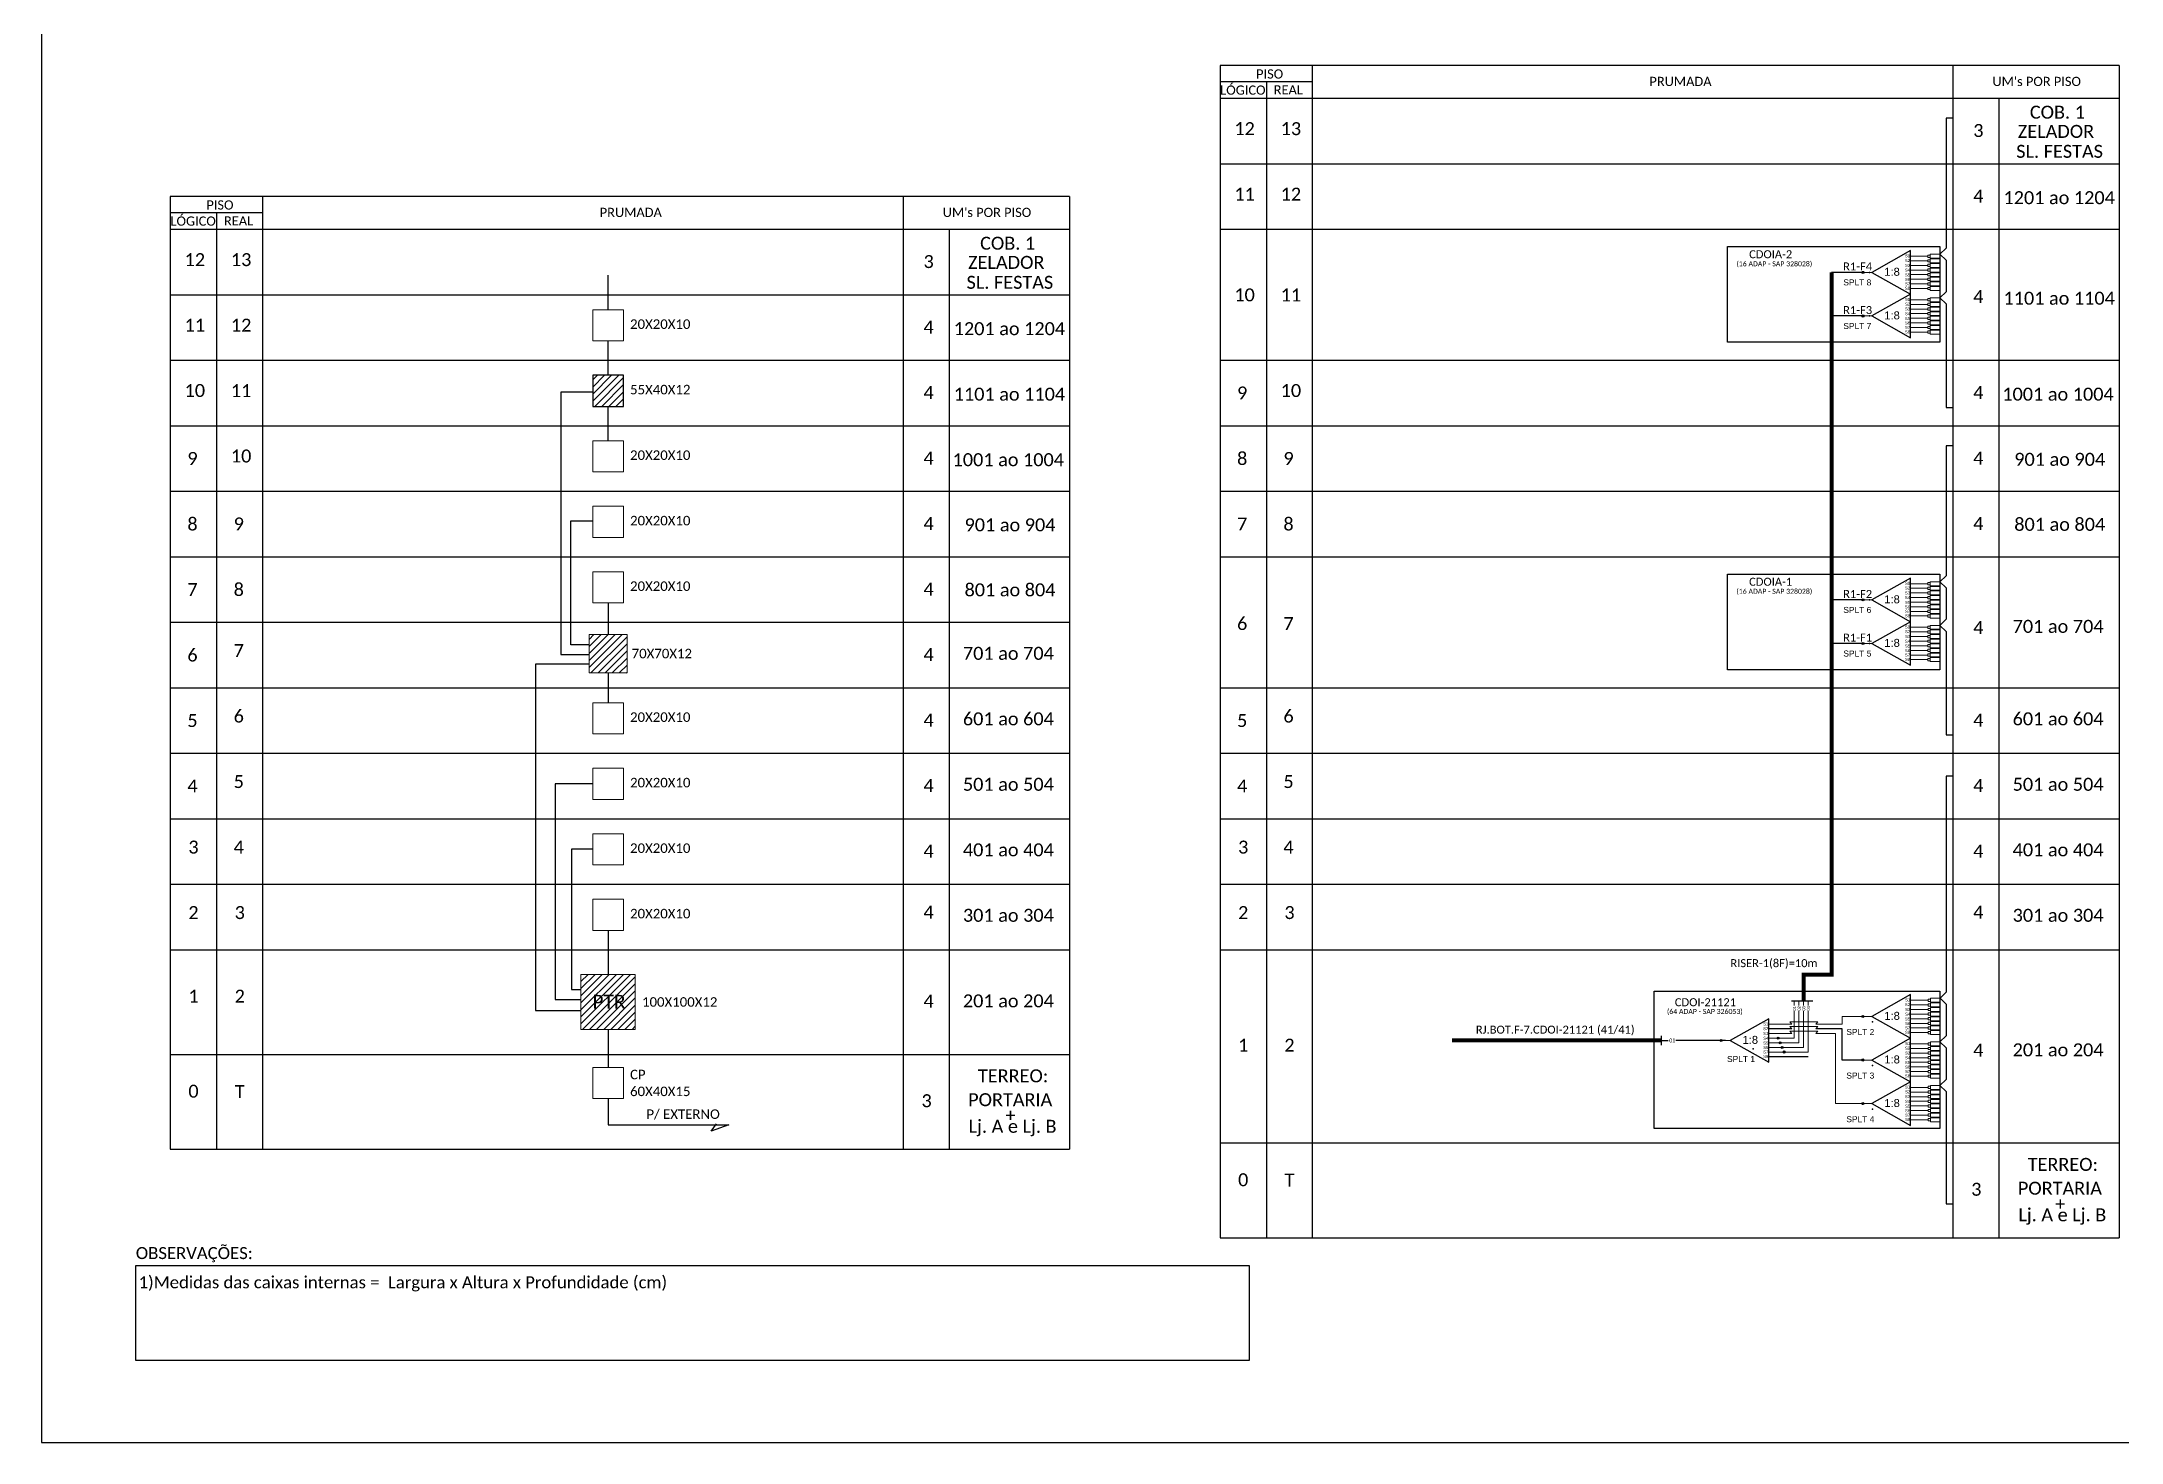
# Model space of a CAD drawing. Extents: x -4 to 837, y 1 to 595.
# Drawn here: x -4 to 516, y 1 to 351 of the extents above; entities that cross this region are included whole.
import ezdxf
from ezdxf.enums import TextEntityAlignment as Align

# ---------------------------------------------------------------- set-up
doc = ezdxf.new("R2010")
doc.units = 0
doc.styles.add('ARIAL', font='arial.ttf')
doc.styles.add('MtXpl_Calibri', font='calibri.ttf')
doc.styles.add('WMF-Calibri0', font='calibri.ttf')
doc.linetypes.add('RESERVA', pattern='A,0.5,-0.15,["RESERVA",Standard,S=0.18,R=0,X=0,Y=-0.1],-1.3', length=1.95)

# ---------------------------------------------------------------- blocks, each defined once
blk = doc.blocks.new('SPLT_1-8_SC-APC')
at = {"color": 1}
blk.add_lwpolyline([(-7.37, -2.1), (-17.04, -7.55), (-7.37, -13), (-7.37, -2.1)], dxfattribs=at)
at = {"color": 3, "lineweight": 0}
for points in [[(-2.99, -3.51), (-7.37, -3.51)], [(-7.37, -4.66), (-2.99, -4.66)], [(-2.41, -3.02), (-2.41, -4)], [(-2.41, -3.02), (0, -3.02)], [(-2.41, -4), (0, -4)], [(-2.41, -4.17), (-2.41, -5.16)], [(-2.41, -4.17), (0, -4.17)], [(-2.41, -5.16), (0, -5.16)], [(-7.37, -5.82), (-2.99, -5.82)], [(-7.37, -6.97), (-2.99, -6.97)], [(-7.37, -8.12), (-2.99, -8.12)], [(-7.37, -9.28), (-2.99, -9.28)], [(-2.41, -5.32), (-2.41, -6.31)], [(-2.41, -5.32), (0, -5.32)], [(-2.41, -6.31), (0, -6.31)], [(-2.41, -6.48), (-2.41, -7.46)], [(-2.41, -6.48), (0, -6.48)], [(-2.41, -7.46), (0, -7.46)], [(-2.41, -7.63), (-2.41, -8.62)], [(-2.41, -7.63), (0, -7.63)], [(-2.41, -8.62), (0, -8.62)], [(-2.41, -8.78), (-2.41, -9.77)], [(-2.41, -8.78), (0, -8.78)], [(-2.41, -9.77), (0, -9.77)], [(-2.41, -9.94), (-2.41, -10.92)], [(-2.41, -9.94), (0, -9.94)], [(-7.37, -10.43), (-2.99, -10.43)], [(-7.37, -11.58), (-2.99, -11.58)], [(-2.41, -10.92), (0, -10.92)], [(-2.41, -11.09), (-2.41, -12.08)], [(-2.41, -11.09), (0, -11.09)], [(-2.41, -12.08), (0, -12.08)]]:
    blk.add_lwpolyline(points, dxfattribs=at)
for points in [[(-2.99, -3.22), (-2.41, -3.22), (-2.41, -3.8), (-2.99, -3.8)], [(-2.99, -4.38), (-2.41, -4.38), (-2.41, -4.95), (-2.99, -4.95)], [(-2.99, -5.53), (-2.41, -5.53), (-2.41, -6.1), (-2.99, -6.1)], [(-2.99, -6.68), (-2.41, -6.68), (-2.41, -7.26), (-2.99, -7.26)], [(-2.99, -7.84), (-2.41, -7.84), (-2.41, -8.41), (-2.99, -8.41)], [(-2.99, -8.99), (-2.41, -8.99), (-2.41, -9.56), (-2.99, -9.56)], [(-2.99, -10.14), (-2.41, -10.14), (-2.41, -10.72), (-2.99, -10.72)], [(-2.99, -11.3), (-2.41, -11.3), (-2.41, -11.87), (-2.99, -11.87)]]:
    blk.add_lwpolyline(points, close=True, dxfattribs=at)
at = {"color": 1, "lineweight": 0}
blk.add_lwpolyline([(-17.04, -7.55), (-19.26, -7.55)], dxfattribs=at)
at = {"color": 1, "style": 'ARIAL'}
for s, height, p in [('S1', 0.75, (-8.74, -3.78)), ('S2', 0.75, (-8.74, -4.97)), ('1:8', 2, (-13.91, -8.4)), ('S3', 0.75, (-8.74, -6.18)), ('S4', 0.75, (-8.74, -7.36)), ('S5', 0.75, (-8.74, -8.57)), ('S6', 0.75, (-8.74, -9.69)), ('S7', 0.75, (-8.74, -10.78)), ('S8', 0.75, (-8.74, -11.9))]:
    blk.add_text(s, height=height, dxfattribs=at).set_placement(p)
blk = doc.blocks.new('SPLITTER_')
blk.add_point((0, 0))
at = {"style": 'ARIAL', "flags": 4}
blk.add_attdef('SPLT', (0, -3.26), '', height=1.5, dxfattribs=at)

msp = doc.modelspace()

# ---------------------------------------------------------------- hatches: boundary and pattern name
h = msp.add_hatch(color=3)
h.dxf.hatch_style = 1
edge = h.paths.add_edge_path()
edge.add_arc((451.4, 293.71), 0.256, 0, 360)
h = msp.add_hatch(color=3)
h.dxf.hatch_style = 1
edge = h.paths.add_edge_path()
edge.add_arc((451.4, 282.81), 0.256, 0, 360)
h = msp.add_hatch()
h.set_pattern_fill('ANSI31', color=1, scale=10, style=0)
h.set_pattern_definition([(45, (-483.593, -129.7307), (-0.8838835, 0.8838835), [])])
h.paths.add_polyline_path([(141.6, 267.99), (133.93, 267.99), (133.93, 260.22), (141.6, 260.22)])
h.paths.add_polyline_path([(139.91, 258.58), (139.91, 263.73)])
h = msp.add_hatch(color=3)
h.dxf.hatch_style = 1
edge = h.paths.add_edge_path()
edge.add_arc((451.4, 211.85), 0.256, 0, 360)
h = msp.add_hatch()
h.set_pattern_fill('ANSI31', color=1, scale=10, style=0)
h.set_pattern_definition([(45, (-482.6956, -194.5326), (-0.8838835, 0.8838835), [])])
h.paths.add_polyline_path([(142.49, 203.19), (133.02, 203.19), (133.02, 193.59), (142.49, 193.59)])
h.paths.add_polyline_path([(140.8, 193.78), (140.8, 193.78), (140.8, 198.93), (140.8, 198.93)], flags=24)
h = msp.add_hatch(color=3)
h.dxf.hatch_style = 1
edge = h.paths.add_edge_path()
edge.add_arc((451.4, 200.95), 0.256, 0, 360)
h = msp.add_hatch()
h.set_pattern_fill('ANSI31', color=1, scale=10, style=0)
h.set_pattern_definition([(45, (-480.6458, -279.4929), (-0.8838835, 0.8838835), [])])
h.paths.add_polyline_path([(130.97, 104.47), (144.54, 104.47), (144.54, 118.23), (130.97, 118.23)])
h.paths.add_polyline_path([(132.98, 108.82), (143.06, 108.82), (143.06, 113.97), (132.98, 113.97)], flags=24)
h = msp.add_hatch(color=3)
h.dxf.hatch_style = 1
edge = h.paths.add_edge_path()
edge.add_arc((451.38, 107.73), 0.256, 0, 360)
h = msp.add_hatch(color=3)
h.dxf.hatch_style = 1
edge = h.paths.add_edge_path()
edge.add_arc((415.94, 101.72), 0.256, 0, 360)
h = msp.add_hatch(color=3)
h.dxf.hatch_style = 1
edge = h.paths.add_edge_path()
edge.add_arc((430.21, 102.3), 0.256, 0, 360)
h = msp.add_hatch(color=3)
h.dxf.hatch_style = 1
edge = h.paths.add_edge_path()
edge.add_arc((430.71, 101.15), 0.256, 0, 360)
h = msp.add_hatch(color=3)
h.dxf.hatch_style = 1
edge = h.paths.add_edge_path()
edge.add_arc((431.21, 99.99), 0.256, 0, 360)
h = msp.add_hatch(color=3)
h.dxf.hatch_style = 1
edge = h.paths.add_edge_path()
edge.add_arc((431.71, 98.84), 0.256, 0, 360)
h = msp.add_hatch(color=3)
h.dxf.hatch_style = 1
edge = h.paths.add_edge_path()
edge.add_arc((451.38, 96.84), 0.256, 0, 360)
h = msp.add_hatch(color=3)
h.dxf.hatch_style = 1
edge = h.paths.add_edge_path()
edge.add_arc((451.38, 85.94), 0.256, 0, 360)

# ---------------------------------------------------------------- linework, layer by layer
for p, q in [((-3.83, 595.26), (-3.83, 1.26)), ((-3.83, 1.26), (837.17, 1.26))]:
    msp.add_line(p, q)
at = {"color": 3}
for p, q in [((137.77, 284.36), (137.76, 292.97)), ((137.77, 267.99), (137.76, 276.59)), ((137.77, 251.62), (137.76, 260.22)), ((417.06, 101.72), (404.62, 101.72))]:
    msp.add_line(p, q, dxfattribs=at)
at = {"color": 0}
for points in [[(515.45, 345.45), (290.7, 345.45)], [(313.85, 341.34), (290.7, 341.34)], [(253.09, 312.71), (28.34, 312.71)], [(51.49, 308.6), (28.34, 308.6)]]:
    msp.add_lwpolyline(points, dxfattribs=at)
for points in [[(290.7, 345.45), (290.7, 52.4)], [(313.85, 52.4), (313.85, 345.45)], [(473.86, 345.45), (473.86, 52.4)], [(515.45, 345.45), (515.45, 52.4)], [(302.28, 341.34), (302.28, 52.4)], [(290.7, 337.23), (515.45, 337.23)], [(485.43, 52.4), (485.43, 337.23)], [(290.7, 320.86), (515.45, 320.86)], [(28.34, 312.71), (28.34, 74.53)], [(51.49, 74.53), (51.49, 312.71)], [(211.5, 312.71), (211.5, 74.53)], [(253.09, 312.71), (253.09, 74.53)], [(39.91, 308.6), (39.91, 74.53)], [(28.34, 304.49), (253.09, 304.49)], [(223.07, 74.53), (223.07, 304.49)], [(290.7, 304.49), (515.45, 304.49)], [(28.34, 288.11), (253.09, 288.11)], [(28.34, 271.74), (253.09, 271.74)], [(290.7, 271.74), (515.45, 271.74)], [(28.34, 255.37), (253.09, 255.37)], [(290.7, 255.37), (515.45, 255.37)], [(28.34, 239), (253.09, 239)], [(290.7, 239), (515.45, 239)], [(28.34, 222.63), (253.09, 222.63)], [(290.7, 222.63), (515.45, 222.63)], [(28.34, 206.25), (253.09, 206.25)], [(28.34, 189.88), (253.09, 189.88)], [(290.7, 189.88), (515.45, 189.88)], [(28.34, 173.51), (253.09, 173.51)], [(290.7, 173.51), (515.45, 173.51)], [(28.34, 157.14), (253.09, 157.14)], [(290.7, 157.14), (515.45, 157.14)], [(28.34, 140.77), (253.09, 140.77)], [(290.7, 140.77), (515.45, 140.77)], [(28.34, 124.39), (253.09, 124.39)], [(290.7, 124.39), (515.45, 124.39)], [(28.34, 98.24), (253.09, 98.24)], [(28.34, 74.53), (253.09, 74.53)], [(290.7, 76.11), (515.45, 76.11)], [(290.7, 52.4), (515.45, 52.4)]]:
    msp.add_lwpolyline(points)
at = {"color": 3}
for points in [[(473.86, 332.22), (472.21, 332.22), (472.2, 299.75), (470.63, 298.24), (472.2, 296.73), (472.2, 288.85), (470.63, 287.34), (472.2, 285.83), (472.2, 259.96), (473.85, 259.96)], [(133.93, 263.76), (125.91, 263.76), (125.91, 198.16), (133.02, 198.16)], [(473.86, 250.36), (472.21, 250.36), (472.2, 217.89), (470.63, 216.38), (472.2, 214.87), (472.2, 206.99), (470.63, 205.48), (472.2, 203.98), (472.2, 178.1), (473.85, 178.1)], [(133.02, 200.61), (128.45, 200.61), (128.45, 231.57), (133.93, 231.57)], [(137.77, 211.11), (137.77, 203.19)], [(133.02, 195.81), (119.58, 195.81), (119.58, 109.24), (130.97, 109.24)], [(137.77, 193.59), (137.77, 186.13)], [(473.86, 167.75), (472.2, 167.75), (472.21, 113.77), (470.65, 112.27), (472.21, 110.76), (472.21, 102.88), (470.64, 101.37), (472.21, 99.86), (472.21, 91.98), (470.64, 90.47), (472.21, 88.96), (472.21, 81.08), (472.21, 81.08), (472.21, 81.08), (472.21, 60.85), (473.86, 60.85)], [(133.93, 165.88), (124.54, 165.88), (124.54, 111.94), (130.97, 111.94)], [(133.93, 149.5), (128.57, 149.5), (128.57, 114.48), (130.97, 114.48)], [(137.76, 129.25), (137.76, 118.23)], [(137.76, 104.47), (137.76, 94.97)], [(401.01, 101.72), (402.74, 101.72)]]:
    msp.add_lwpolyline(points, dxfattribs=at)
at = {"color": 1}
for points in [[(417.5, 300.14), (470.63, 300.14), (470.63, 276.25), (417.5, 276.25)], [(141.6, 267.99), (133.93, 267.99), (133.93, 260.22), (141.6, 260.22)], [(417.5, 218.28), (470.63, 218.28), (470.63, 194.39), (417.5, 194.39)], [(399.17, 114.07), (470.64, 114.07), (470.64, 79.75), (399.17, 79.75)]]:
    msp.add_lwpolyline(points, close=True, dxfattribs=at)
at = {"color": 5, "const_width": 1}
msp.add_lwpolyline([(443.53, 293.71), (443.53, 118.15), (436.53, 118.15), (436.53, 111.6)], dxfattribs=at)
at = {"color": 5}
for points in [[(451.37, 293.71), (443.53, 293.71)], [(451.37, 282.81), (443.53, 282.81)], [(451.37, 211.85), (443.53, 211.85)], [(451.37, 200.95), (443.53, 200.95)], [(433.57, 111.6), (438.85, 111.6)]]:
    msp.add_lwpolyline(points, dxfattribs=at)
at = {"lineweight": 0}
for points in [[(141.6, 284.36), (133.93, 284.36), (133.93, 276.59), (141.6, 276.59)], [(141.6, 251.62), (133.93, 251.62), (133.93, 243.85), (141.6, 243.85)], [(141.6, 235.25), (133.93, 235.25), (133.93, 227.48), (141.6, 227.48)], [(141.6, 218.88), (133.93, 218.88), (133.93, 211.11), (141.6, 211.11)], [(141.6, 186.13), (133.93, 186.13), (133.93, 178.36), (141.6, 178.36)], [(141.6, 169.76), (133.93, 169.76), (133.93, 161.99), (141.6, 161.99)], [(141.6, 153.39), (133.93, 153.39), (133.93, 145.62), (141.6, 145.62)], [(141.6, 137.02), (133.93, 137.02), (133.93, 129.25), (141.6, 129.25)], [(141.59, 94.97), (133.93, 94.97), (133.93, 87.2), (141.59, 87.2)]]:
    msp.add_lwpolyline(points, close=True, dxfattribs=at)
at = {"color": 1, "lineweight": 0}
for points in [[(142.49, 203.19), (133.02, 203.19), (133.02, 193.59), (142.49, 193.59)], [(142.49, 203.19), (133.02, 203.19), (133.02, 193.59), (142.49, 193.59)], [(130.97, 118.23), (144.54, 118.23), (144.54, 104.47), (130.97, 104.47)]]:
    msp.add_lwpolyline(points, close=True, dxfattribs=at)
at = {"color": 5, "lineweight": 0}
for points in [[(434.22, 111.6), (434.22, 110.44)], [(435.38, 111.6), (435.38, 110.47)], [(436.53, 111.75), (436.53, 110.47)], [(437.69, 111.6), (437.69, 110.47)], [(434.22, 109.01), (434.22, 102.3), (430.45, 102.3)], [(430.95, 101.15), (435.38, 101.15), (435.38, 109.05)], [(431.45, 99.99), (436.53, 99.99), (436.53, 109.04)], [(431.95, 98.84), (437.69, 98.84), (437.69, 109.05)]]:
    msp.add_lwpolyline(points, dxfattribs=at)
at = {"color": 1}
for points in [[(427.83, 107.17), (418.17, 101.72), (427.83, 96.27), (427.83, 107.17)], [(401.01, 100.56), (401.01, 102.92)], [(137.76, 87.2), (137.76, 80.63), (167.9, 80.63)], [(163.48, 79.04), (164.89, 80.87)], [(167.9, 80.63), (163.48, 79.04)]]:
    msp.add_lwpolyline(points, dxfattribs=at)
at = {"color": 7, "lineweight": 0}
for points in [[(433.65, 105.76), (427.83, 105.76)], [(433.65, 105.76), (433.09, 106.38), (434.06, 106.38)], [(433.65, 104.61), (433.09, 105.23), (434.06, 105.23)], [(433.65, 103.45), (433.09, 104.08), (434.06, 104.08)], [(439.57, 105.76), (440.12, 106.38), (434.06, 106.38)], [(439.57, 104.61), (440.12, 105.23), (434.06, 105.23)], [(439.57, 103.45), (440.12, 104.08), (434.06, 104.08)], [(451.38, 107.73), (446.2, 107.74), (446.2, 105.76), (439.57, 105.76)], [(433.65, 103.45), (427.83, 103.45)], [(427.83, 102.3), (430.21, 102.3)], [(427.83, 101.15), (430.71, 101.15)], [(427.83, 99.99), (431.21, 99.99)], [(427.83, 98.84), (431.71, 98.84)], [(451.38, 85.94), (444.49, 85.94), (444.49, 103.45), (439.57, 103.45)]]:
    msp.add_lwpolyline(points, dxfattribs=at)
at = {"color": 7}
for points in [[(433.65, 104.61), (427.83, 104.61)], [(451.38, 96.84), (446.2, 96.84), (446.2, 104.61), (439.57, 104.61)]]:
    msp.add_lwpolyline(points, dxfattribs=at)
at = {"color": 1, "const_width": 1}
msp.add_lwpolyline([(348.65, 101.77), (401.01, 101.77)], dxfattribs=at)
at = {"color": 1, "lineweight": 0}
msp.add_lwpolyline([(418.17, 101.72), (415.94, 101.72)], dxfattribs=at)
at = {"color": 8, "linetype": 'RESERVA', "ltscale": 4}
msp.add_lwpolyline([(427.83, 97.69), (437.7, 97.69)], dxfattribs=at)
at = {"color": 0}
msp.add_lwpolyline([(19.73, 45.46), (297.98, 45.46), (297.98, 21.75), (19.73, 21.75)], close=True, dxfattribs=at)
at = {"color": 3}
for centre, radius in [((451.4, 293.71), 0.256), ((451.4, 282.81), 0.256), ((451.4, 211.85), 0.256), ((451.4, 200.95), 0.256), ((451.38, 107.73), 0.256), ((415.94, 101.72), 0.256), ((430.21, 102.3), 0.256), ((430.71, 101.15), 0.256), ((430.71, 101.15), 0.242), ((431.21, 99.99), 0.256), ((431.21, 99.99), 0.242), ((431.71, 98.84), 0.256), ((431.71, 98.84), 0.242), ((451.38, 96.84), 0.256), ((451.38, 85.94), 0.256)]:
    msp.add_circle(centre, radius, dxfattribs=at)

# ---------------------------------------------------------------- block references
for p in [(470.63, 301.26), (470.63, 290.36), (470.63, 219.4), (470.63, 208.5), (470.64, 115.28), (470.64, 104.38), (470.64, 93.49)]:
    msp.add_blockref('SPLT_1-8_SC-APC', p, dxfattribs=at)
ref = msp.add_blockref('SPLITTER_', (453.02, 293.71), dxfattribs=dict(xscale=-1))
ref.add_attrib('SPLT', 'SPLT 8', (446.49, 290.45), dxfattribs={"height": 1.5, "style": 'ARIAL'})
ref = msp.add_blockref('SPLITTER_', (453.02, 282.81), dxfattribs=dict(xscale=-1))
ref.add_attrib('SPLT', 'SPLT 7', (446.49, 279.55), dxfattribs={"height": 1.5, "style": 'ARIAL'})
ref = msp.add_blockref('SPLITTER_', (453.02, 211.85), dxfattribs=dict(xscale=-1))
ref.add_attrib('SPLT', 'SPLT 6', (446.49, 208.59), dxfattribs={"height": 1.5, "style": 'ARIAL'})
ref = msp.add_blockref('SPLITTER_', (453.02, 200.95), dxfattribs=dict(xscale=-1))
ref.add_attrib('SPLT', 'SPLT 5', (446.49, 197.69), dxfattribs={"height": 1.5, "style": 'ARIAL'})
ref = msp.add_blockref('SPLITTER_', (453.77, 106.36), dxfattribs=dict(xscale=-1))
ref.add_attrib('SPLT', 'SPLT 2', (447.24, 103.1), dxfattribs={"height": 1.5, "style": 'ARIAL'})
ref = msp.add_blockref('SPLITTER_', (423.95, 99.6), dxfattribs=dict(xscale=-1))
ref.add_attrib('SPLT', 'SPLT 1', (417.42, 96.34), dxfattribs={"height": 1.5, "style": 'ARIAL'})
ref = msp.add_blockref('SPLITTER_', (453.77, 95.46), dxfattribs=dict(xscale=-1))
ref.add_attrib('SPLT', 'SPLT 3', (447.24, 92.2), dxfattribs={"height": 1.5, "style": 'ARIAL'})
ref = msp.add_blockref('SPLITTER_', (453.77, 84.56), dxfattribs=dict(xscale=-1))
ref.add_attrib('SPLT', 'SPLT 4', (447.24, 81.3), dxfattribs={"height": 1.5, "style": 'ARIAL'})

# ---------------------------------------------------------------- texts
at = {"color": 0, "style": 'WMF-Calibri0'}
for s, p in [('     PISO', (295.66, 342.15)), ('  LÓGICO', (289.12, 338.12)), ('    REAL', (300.88, 338.18)), ('PRUMADA', (398.03, 340.29)), ("UM's POR PISO", (483.75, 340.29)), ('  LÓGICO', (26.76, 305.38)), ('     PISO', (33.3, 309.41)), ('    REAL', (38.52, 305.43)), ('PRUMADA', (135.67, 307.55)), ("UM's POR PISO", (221.39, 307.55))]:
    msp.add_text(s, height=2.3, dxfattribs=at).set_placement(p)
at = {"color": 7, "style": 'WMF-Calibri0'}
for s, height, p in [('COB. 1', 3.24, (493.1, 332.13)), ('ZELADOR', 3.24, (490.1, 327.33)), ('SL. FESTAS', 3.24, (489.7, 322.34)), ('1201 ao 1204', 3.24, (486.51, 310.76)), ('COB. 1', 3.24, (230.74, 299.38)), ('ZELADOR', 3.24, (227.74, 294.59)), ('SL. FESTAS', 3.24, (227.34, 289.6)), ('1101 ao 1104', 3.24, (486.51, 285.63)), ('20X20X10', 2.373, (143.25, 279.59)), ('1201 ao 1204', 3.24, (224.14, 278.02)), ('55X40X12', 2.373, (143.25, 263.22)), ('1101 ao 1104', 3.24, (224.14, 261.65)), ('1001 ao 1004', 3.24, (486.22, 261.65)), ('20X20X10', 2.373, (143.25, 246.84)), ('1001 ao 1004', 3.24, (223.86, 245.27)), ('901 ao 904', 3.24, (489.21, 245.36)), ('20X20X10', 2.373, (143.25, 230.47)), ('901 ao 904', 3.24, (226.85, 228.98)), ('801 ao 804', 3.24, (489.21, 229.11)), ('20X20X10', 2.373, (143.25, 214.1)), ('801 ao 804', 3.24, (226.85, 212.74)), ('701 ao 704', 3.24, (488.8, 203.61)), ('70X70X12', 2.373, (143.64, 197.25)), ('701 ao 704', 3.24, (226.44, 196.87)), ('20X20X10', 2.373, (143.25, 181.36)), ('601 ao 604', 3.24, (226.44, 180.5)), ('601 ao 604', 3.24, (488.8, 180.5)), ('20X20X10', 2.373, (143.25, 164.99)), ('501 ao 504', 3.24, (226.44, 164.13)), ('501 ao 504', 3.24, (488.8, 164.13)), ('20X20X10', 2.373, (143.25, 148.61)), ('401 ao 404', 3.24, (226.44, 147.76)), ('401 ao 404', 3.24, (488.8, 147.76)), ('20X20X10', 2.373, (143.25, 132.24)), ('301 ao 304', 3.24, (226.44, 131.39)), ('301 ao 304', 3.24, (488.8, 131.39)), ('PTR', 3.433, (133.84, 109.7)), ('100X100X12', 2.373, (146.24, 110.16)), ('201 ao 204', 3.24, (226.44, 110)), ('201 ao 204', 3.24, (488.8, 97.76)), ('CP', 2.373, (143.24, 92.03)), ('TERREO:', 3.24, (230.19, 91.26)), ('60X40X15', 2.373, (143.25, 87.82)), ('PORTARIA', 3.24, (227.75, 85.3)), ('P/ EXTERNO', 2.373, (147.32, 82.12)), ('+', 3.24, (237.08, 81.41)), ('Lj. A e Lj. B', 3.24, (227.87, 78.65)), ('TERREO:', 3.24, (492.56, 69.13)), ('PORTARIA', 3.24, (490.11, 63.17)), ('Lj. A e Lj. B', 3.24, (490.23, 56.52)), ('+', 3.24, (499.44, 59.28))]:
    msp.add_text(s, height=height, dxfattribs=at).set_placement(p)
for s, p in [('12', (296.83, 329.63)), ('13', (308.41, 329.63)), ('11', (296.83, 313.26)), ('12', (308.41, 313.26)), ('12', (34.47, 296.89)), ('13', (46.04, 296.89)), ('10', (296.83, 288.09)), ('11', (308.41, 288.05)), ('11', (34.47, 280.52)), ('12', (46.04, 280.52)), ('10', (34.47, 264.18)), ('11', (46.04, 264.14)), ('10', (308.41, 264.18)), ('10', (46.04, 247.81))]:
    msp.add_text(s, height=3.24, dxfattribs=at).set_placement(p, align=Align.MIDDLE_CENTER)
at = {"color": 1, "style": 'WMF-Calibri0'}
for s, p in [('(16 ADAP - SAP 328028)', (429.24, 295.23)), ('(16 ADAP - SAP 328028)', (429.24, 213.37)), ('(64 ADAP - SAP 326053)', (411.87, 108.35))]:
    msp.add_text(s, height=1.25, dxfattribs=at).set_placement(p, align=Align.CENTER)
at = {"color": 1}
for s, height, style, p in [('CDOIA-2', 2, 'WMF-Calibri0', (422.94, 297.24)), ('CDOIA-1', 2, 'WMF-Calibri0', (422.94, 215.38)), ('CDOI-21121', 2, 'WMF-Calibri0', (404.37, 110.28)), ('S1', 0.75, 'ARIAL', (426.46, 105.49)), ('S2', 0.75, 'ARIAL', (426.46, 104.3)), ('1:8', 2, 'ARIAL', (421.29, 100.87)), ('S3', 0.75, 'ARIAL', (426.46, 103.09)), ('S4', 0.75, 'ARIAL', (426.46, 101.91)), ('S5', 0.75, 'ARIAL', (426.46, 100.7)), ('S6', 0.75, 'ARIAL', (426.46, 99.58)), ('S7', 0.75, 'ARIAL', (426.46, 98.48)), ('S8', 0.75, 'ARIAL', (426.46, 97.37))]:
    msp.add_text(s, height=height, dxfattribs=dict(at, style=style)).set_placement(p)
at = {"color": 5, "style": 'WMF-Calibri0'}
for s, p in [('R1-F4', (446.44, 294.19)), ('R1-F3', (446.44, 283.29)), ('R1-F2', (446.44, 212.33)), ('R1-F1', (446.44, 201.43)), ('RISER-1(8F)=10m', (418.26, 120.05))]:
    msp.add_text(s, height=2, dxfattribs=at).set_placement(p)
at = {"style": 'ARIAL'}
for s, p in [('01', (434.27, 109.73)), ('02', (435.43, 109.73)), ('03', (436.59, 109.73)), ('04', (437.74, 109.73))]:
    msp.add_text(s, height=0.75, rotation=90, dxfattribs=at).set_placement(p, align=Align.MIDDLE_CENTER)
at = {"color": 1, "style": 'WMF-Calibri0'}
msp.add_text('RJ.BOT.F-7.CDOI-21121 (41/41)', height=2, dxfattribs=at).set_placement((374.48, 104.43, 3.73), align=Align.MIDDLE_CENTER)
at = {"style": 'ARIAL'}
msp.add_text('01', height=1, dxfattribs=at).set_placement((403.74, 101.72), align=Align.MIDDLE_CENTER)
for s, style, p in [('OBSERVAÇÕES:', 'WMF-Calibri0', (19.71, 47.08)), ('1)Medidas das caixas internas =  Largura x Altura x Profundidade (cm)', 'MtXpl_Calibri', (20.4, 39.78))]:
    msp.add_text(s, height=3, dxfattribs=dict(style=style)).set_placement(p)
at = {"color": 7, "style": 'WMF-Calibri0'}
for tag, flags, p in [('3', 4, (480.23, 329.16)), ('4', 4, (480.23, 312.79)), ('3', 4, (217.87, 296.41)), ('4', 4, (480.23, 287.65)), ('4', 4, (217.87, 280.04)), ('4', 4, (217.87, 263.67)), ('9', 4, (296.24, 263.56)), ('4', 4, (480.23, 263.67)), ('9', 4, (33.88, 247.19)), ('4', 4, (217.87, 247.3)), ('8', 4, (296.24, 247.19)), ('9', 4, (307.82, 247.19)), ('4', 4, (480.23, 247.3)), ('8', 4, (33.88, 230.82)), ('9', 4, (45.45, 230.82)), ('4', 4, (217.87, 230.93)), ('7', 4, (296.24, 230.82)), ('8', 4, (307.82, 230.82)), ('4', 4, (480.23, 230.93)), ('7', 4, (33.88, 214.44)), ('8', 4, (45.45, 214.44)), ('4', 4, (217.87, 214.55)), ('6', 4, (296.24, 205.94)), ('7', 4, (307.82, 205.92)), ('4', 4, (480.23, 204.92)), ('6', 4, (33.88, 198.07)), ('7', 4, (45.45, 199.18)), ('4', 4, (217.87, 198.18)), ('5', 4, (33.88, 181.7)), ('6', 4, (45.45, 182.81)), ('4', 4, (217.87, 181.81)), ('5', 4, (296.24, 181.7)), ('6', 4, (307.82, 182.81)), ('4', 4, (480.23, 181.81)), ('4', 4, (33.88, 165.33)), ('5', 4, (45.45, 166.44)), ('4', 4, (217.87, 165.44)), ('4', 4, (296.24, 165.33)), ('5', 4, (307.82, 166.44)), ('4', 4, (480.23, 165.44)), ('3', 4, (34.13, 150.06)), ('4', 4, (45.45, 150.06)), ('3', 4, (296.49, 150.06)), ('4', 4, (307.82, 150.06)), ('4', 4, (217.87, 149.07)), ('4', 4, (480.23, 149.07)), ('2', 4, (34.13, 133.69)), ('3', 4, (45.7, 133.69)), ('4', 4, (217.87, 133.81)), ('2', 4, (296.49, 133.69)), ('3', 4, (308.06, 133.69)), ('4', 4, (480.23, 133.81)), ('1', 4, (34.13, 112.79)), ('2', 4, (45.7, 112.79)), ('4', 4, (217.87, 111.57)), ('1', 4, (296.49, 100.55)), ('2', 4, (308.06, 100.55)), ('4', 4, (480.23, 99.33)), ('0', 4, (34.13, 89.04)), ('T', 12, (45.7, 88.97)), ('3', 4, (217.36, 86.66)), ('0', 4, (296.49, 66.91)), ('T', 12, (308.06, 66.84)), ('3', 4, (479.72, 64.53))]:
    msp.add_attdef(tag, text='XX', height=3.24, dxfattribs=dict(at, flags=flags)).set_placement(p, align=Align.MIDDLE_CENTER)

doc.saveas('drawing.dxf')
